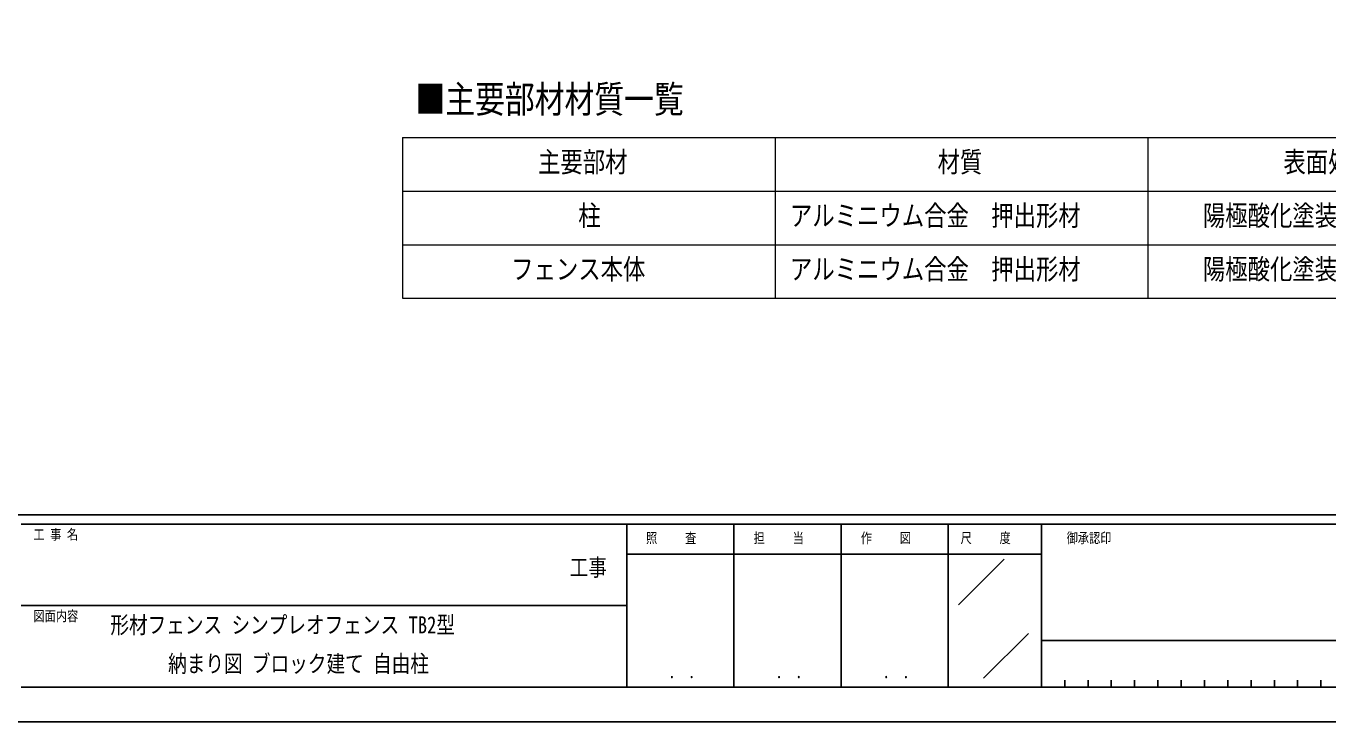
# Model space of a CAD drawing. Units: millimetres, scale not verified. Extents: x -4205 to 4205, y -2970 to 2970.
# Drawn here: x 5 to 2800, y -2970 to -1476 of the extents above; entities that cross this region are included whole.
import ezdxf
from ezdxf.enums import TextEntityAlignment as Align

# ---------------------------------------------------------------- set-up
doc = ezdxf.new("R2010")
doc.units = ezdxf.units.MM
doc.header["$LTSCALE"] = 16
doc.layers.add('0-1_TABLE1', color=7, linetype='Continuous', lineweight=18)
doc.layers.add('0-2_USER1', color=3, linetype='Continuous')
doc.layers.add('0-5_YKK_ZWAK', color=7, linetype='Continuous')
doc.styles.add('ＭＳ ゴシック', font='')
doc.styles.get('ＭＳ ゴシック').set_extended_font_data('MS Gothic')

msp = doc.modelspace()

# ---------------------------------------------------------------- linework, layer by layer
at = {"layer": '0-1_TABLE1'}
for p, q in [((813.26, -1715.3), (3213.26, -1715.3)), ((813.26, -1715.3), (813.26, -2060.3)), ((1613.26, -1715.3), (1613.26, -2060.3)), ((2413.26, -1715.3), (2413.26, -2060.3)), ((813.26, -1830.3), (3213.26, -1830.3)), ((813.26, -1945.3), (3213.26, -1945.3)), ((813.26, -2060.3), (3213.26, -2060.3))]:
    msp.add_line(p, q, dxfattribs=at)
at = {"layer": '0-5_YKK_ZWAK'}
for p, q in [((3895.02, -2525), (-3904.98, -2525)), ((1295.02, -2545), (-4.98, -2545)), ((1525.02, -2545), (1525.02, -2895)), ((1755.02, -2545), (1755.02, -2895)), ((1985.02, -2545), (1985.02, -2895)), ((2185.02, -2545), (1985.02, -2545)), ((3217.52, -2545), (2185.02, -2545)), ((2185.02, -2545), (2185.02, -2895)), ((1985.02, -2610), (1295.02, -2610)), ((1985.02, -2610), (2185.02, -2610)), ((2007.1, -2718.29), (2105.04, -2620.36)), ((-4.98, -2720), (1295.02, -2720)), ((2060.67, -2875.99), (2156.89, -2779.77)), ((2185.02, -2795), (3217.52, -2795)), ((-4.98, -2895), (1295.02, -2895)), ((1295.02, -2895), (1985.02, -2895)), ((1985.02, -2895), (2185.02, -2895)), ((2185.02, -2895), (3217.52, -2895)), ((2235.02, -2880), (2235.02, -2895)), ((2285.02, -2880), (2285.02, -2895)), ((2335.02, -2880), (2335.02, -2895)), ((2385.02, -2880), (2385.02, -2895)), ((2435.02, -2880), (2435.02, -2895)), ((2485.02, -2880), (2485.02, -2895)), ((2535.02, -2880), (2535.02, -2895)), ((2585.02, -2880), (2585.02, -2895)), ((2635.02, -2880), (2635.02, -2895)), ((2685.02, -2880), (2685.02, -2895)), ((2735.02, -2880), (2735.02, -2895)), ((2785.02, -2880), (2785.02, -2895))]:
    msp.add_line(p, q, dxfattribs=at)
msp.add_lwpolyline([(-4205, -2970), (4205, -2970), (4205, 2970), (-4205, 2970)], close=True, dxfattribs=at)
msp.add_lwpolyline([(1985.02, -2545), (1295.02, -2545), (1295.02, -2895)], dxfattribs=at)

# ---------------------------------------------------------------- texts
at = {"layer": '0-1_TABLE1', "style": 'ＭＳ ゴシック', "width": 0.8}
for s, p in [('主要部材', (1104.46, -1802.8)), ('材質', (1962.06, -1802.8)), ('表面処理', (2704.46, -1802.8)), ('柱', (1190.86, -1917.8)), ('アルミニウム合金\u3000押出形材', (1645.26, -1917.8)), ('陽極酸化塗装複合被膜', (2531.66, -1917.8)), ('フェンス本体', (1046.86, -2032.8)), ('アルミニウム合金\u3000押出形材', (1645.26, -2032.8)), ('陽極酸化塗装複合被膜', (2531.66, -2032.8))]:
    msp.add_text(s, height=43.99, dxfattribs=at).set_placement(p, align=Align.BOTTOM_LEFT)
at = {"layer": '0-2_USER1', "style": 'ＭＳ ゴシック', "width": 0.8}
for s, height, p in [('■主要部材材質一覧', 58.65, (841.31, -1679.72)), ('形材フェンス シンプレオフェンス TB2型', 36.66, (186.35, -2790.83)), (' 納まり図 ブロック建て 自由柱', 36.66, (290.35, -2874.17))]:
    msp.add_text(s, height=height, dxfattribs=at).set_placement(p, align=Align.BOTTOM_LEFT)
at = {"layer": '0-5_YKK_ZWAK', "style": 'ＭＳ ゴシック', "width": 0.8}
for s, height, p in [('工 事 名', 21.99, (21.27, -2585)), ('照     査', 21.99, (1336.42, -2592.5)), ('担     当', 21.99, (1567.22, -2592.5)), ('作     図', 21.99, (1797.22, -2592.5)), ('尺     度', 21.99, (2011.42, -2592.5)), ('御承認印', 21.99, (2239.14, -2592.5)), ('工事', 36.66, (1172.33, -2667.47)), ('図面内容', 21.99, (21.27, -2760)), ('． ．', 25.92, (1385, -2884.35)), ('． ．', 25.92, (1615, -2884.35)), ('． ．', 25.92, (1845, -2884.35))]:
    msp.add_text(s, height=height, dxfattribs=at).set_placement(p, align=Align.BOTTOM_LEFT)

doc.saveas('drawing.dxf')
